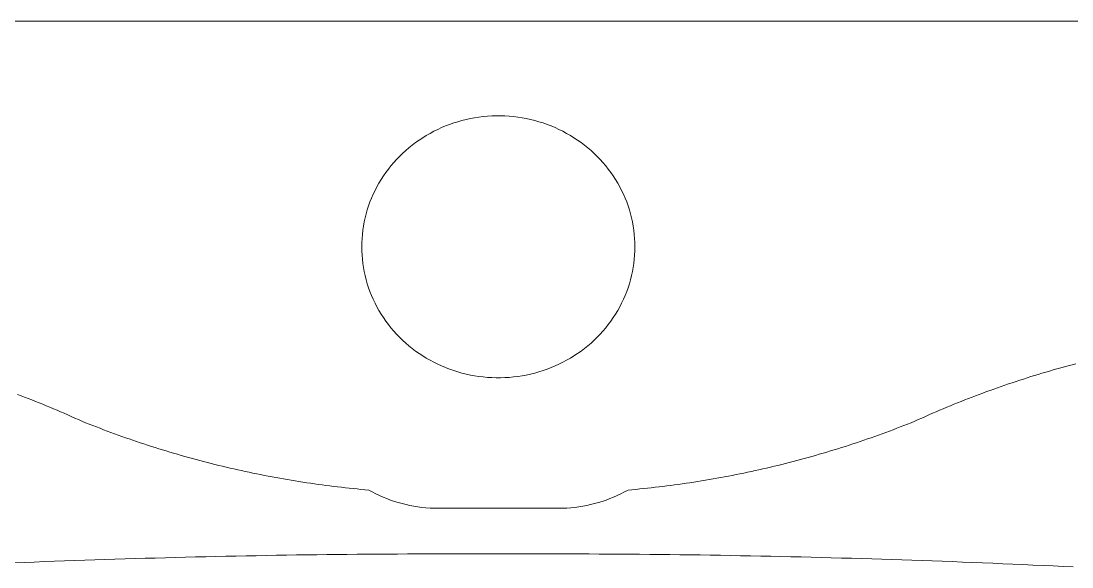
# Model space of a CAD drawing. Header units: millimetres. Extents: x -18913 to -6300, y 37 to 6279.
# Drawn here: x -8833.5 to -8587.6, y 3672.4 to 3800 of the extents above; entities that cross this region are included whole.
import ezdxf
from ezdxf.lldxf.tags import DXFTag

# ---------------------------------------------------------------- set-up
doc = ezdxf.new("R2010")
doc.units = ezdxf.units.MM
doc.header["$LTSCALE"] = 50
doc.layers.add('カタログ部品(衛生設備)', color=252, linetype='Continuous')
doc.layers.add('通り芯', color=252, linetype='Continuous')
tags = doc.linetypes.add('chain', pattern=[18.5, 12, -1.5, 3.5, -1.5]).pattern_tags.tags
tags[10:11] = [DXFTag(74, 4), DXFTag(75, 0), DXFTag(340, '0'), DXFTag(46, 1.0), DXFTag(50, 0.0), DXFTag(44, 0.0), DXFTag(45, 0.0)]
tags[8:9] = [DXFTag(74, 4), DXFTag(75, 0), DXFTag(340, '0'), DXFTag(46, 1.0), DXFTag(50, 0.0), DXFTag(44, 0.0), DXFTag(45, 0.0)]
tags[6:7] = [DXFTag(74, 4), DXFTag(75, 0), DXFTag(340, '0'), DXFTag(46, 1.0), DXFTag(50, 0.0), DXFTag(44, 0.0), DXFTag(45, 0.0)]
tags[4:5] = [DXFTag(74, 4), DXFTag(75, 0), DXFTag(340, '0'), DXFTag(46, 1.0), DXFTag(50, 0.0), DXFTag(44, 0.0), DXFTag(45, 0.0)]

# ---------------------------------------------------------------- blocks, each defined once
blk = doc.blocks.new('FcPack%d56')
at = {"layer": '通り芯', "color": 1, "linetype": 'chain', "lineweight": 13}
blk.add_line((-5993.75, 0), (6306.25, 0), dxfattribs=at)
blk = doc.blocks.new('FcPack%d161')
at = {"layer": 'カタログ部品(衛生設備)', "color": 1, "linetype": 'Continuous', "lineweight": 13}
for p, q in [((-11.4, 221.11), (-10.45, 221.44)), ((-10.45, 221.44), (-9.49, 221.74)), ((-9.49, 221.74), (-8.52, 222.02)), ((-8.52, 222.02), (-7.53, 222.26)), ((-7.53, 222.26), (-6.54, 222.48)), ((-6.54, 222.48), (-5.55, 222.66)), ((-5.55, 222.66), (-4.55, 222.81)), ((-4.55, 222.81), (-3.54, 222.94)), ((-3.54, 222.94), (-2.53, 223.03)), ((-2.53, 223.03), (-1.52, 223.09)), ((-1.52, 223.09), (-0.51, 223.12)), ((-0.51, 223.12), (0.51, 223.12)), ((0.51, 223.12), (1.52, 223.09)), ((1.52, 223.09), (2.53, 223.03)), ((2.53, 223.03), (3.54, 222.94)), ((3.54, 222.94), (4.55, 222.81)), ((4.55, 222.81), (5.55, 222.66)), ((5.55, 222.66), (6.54, 222.48)), ((6.54, 222.48), (7.53, 222.26)), ((7.53, 222.26), (8.52, 222.02)), ((8.52, 222.02), (9.49, 221.74)), ((9.49, 221.74), (10.45, 221.44)), ((10.45, 221.44), (11.4, 221.11)), ((-16.85, 218.52), (-15.98, 219.02)), ((-15.98, 219.02), (-15.09, 219.49)), ((-15.09, 219.49), (-14.19, 219.94)), ((-14.19, 219.94), (-13.28, 220.36)), ((-13.28, 220.36), (-12.35, 220.75)), ((-12.35, 220.75), (-11.4, 221.11)), ((11.4, 221.11), (12.35, 220.75)), ((12.35, 220.75), (13.28, 220.36)), ((13.28, 220.36), (14.19, 219.94)), ((14.19, 219.94), (15.09, 219.49)), ((15.09, 219.49), (15.98, 219.02)), ((15.98, 219.02), (16.85, 218.52)), ((-20.15, 216.27), (-19.35, 216.87)), ((-19.35, 216.87), (-18.54, 217.45)), ((-18.54, 217.45), (-17.7, 218)), ((-17.7, 218), (-16.85, 218.52)), ((16.85, 218.52), (17.7, 218)), ((17.7, 218), (18.54, 217.45)), ((18.54, 217.45), (19.35, 216.87)), ((19.35, 216.87), (20.15, 216.27)), ((-23.13, 213.63), (-22.42, 214.33)), ((-22.42, 214.33), (-21.68, 215)), ((-21.68, 215), (-20.93, 215.64)), ((-20.93, 215.64), (-20.15, 216.27)), ((20.15, 216.27), (20.93, 215.64)), ((20.93, 215.64), (21.68, 215)), ((21.68, 215), (22.42, 214.33)), ((22.42, 214.33), (23.13, 213.63)), ((-25.12, 211.43), (-24.48, 212.19)), ((-24.48, 212.19), (-23.82, 212.92)), ((-23.82, 212.92), (-23.13, 213.63)), ((23.13, 213.63), (23.82, 212.92)), ((23.82, 212.92), (24.48, 212.19)), ((24.48, 212.19), (25.12, 211.43)), ((-27.42, 208.23), (-26.88, 209.06)), ((-26.88, 209.06), (-26.32, 209.87)), ((-26.32, 209.87), (-25.73, 210.66)), ((-25.73, 210.66), (-25.12, 211.43)), ((25.12, 211.43), (25.73, 210.66)), ((25.73, 210.66), (26.32, 209.87)), ((26.32, 209.87), (26.88, 209.06)), ((26.88, 209.06), (27.42, 208.23)), ((-28.4, 206.53), (-27.93, 207.39)), ((-27.93, 207.39), (-27.42, 208.23)), ((27.42, 208.23), (27.93, 207.39)), ((27.93, 207.39), (28.4, 206.53)), ((-29.67, 203.88), (-29.28, 204.78)), ((-29.28, 204.78), (-28.85, 205.66)), ((-28.85, 205.66), (-28.4, 206.53)), ((28.4, 206.53), (28.85, 205.66)), ((28.85, 205.66), (29.28, 204.78)), ((29.28, 204.78), (29.67, 203.88)), ((-30.66, 201.13), (-30.36, 202.06)), ((-30.36, 202.06), (-30.03, 202.97)), ((-30.03, 202.97), (-29.67, 203.88)), ((29.67, 203.88), (30.03, 202.97)), ((30.03, 202.97), (30.36, 202.06)), ((30.36, 202.06), (30.66, 201.13)), ((-31.38, 198.3), (-31.17, 199.25)), ((-31.17, 199.25), (-30.93, 200.19)), ((-30.93, 200.19), (-30.66, 201.13)), ((30.66, 201.13), (30.93, 200.19)), ((30.93, 200.19), (31.17, 199.25)), ((31.17, 199.25), (31.38, 198.3)), ((-31.7, 196.38), (-31.56, 197.34)), ((-31.56, 197.34), (-31.38, 198.3)), ((31.38, 198.3), (31.56, 197.34)), ((31.56, 197.34), (31.7, 196.38)), ((-31.94, 193.47), (-31.89, 194.44)), ((-31.89, 194.44), (-31.81, 195.41)), ((-31.81, 195.41), (-31.7, 196.38)), ((31.7, 196.38), (31.81, 195.41)), ((31.81, 195.41), (31.89, 194.44)), ((31.89, 194.44), (31.94, 193.47)), ((-31.96, 192.5), (-31.94, 193.47)), ((-31.94, 191.53), (-31.96, 192.5)), ((31.94, 193.47), (31.96, 192.5)), ((31.96, 192.5), (31.94, 191.53)), ((-31.89, 190.56), (-31.94, 191.53)), ((-31.81, 189.59), (-31.89, 190.56)), ((-31.7, 188.62), (-31.81, 189.59)), ((31.81, 189.59), (31.7, 188.62)), ((31.89, 190.56), (31.81, 189.59)), ((31.94, 191.53), (31.89, 190.56)), ((-31.56, 187.66), (-31.7, 188.62)), ((-31.38, 186.7), (-31.56, 187.66)), ((31.56, 187.66), (31.38, 186.7)), ((31.7, 188.62), (31.56, 187.66)), ((-31.17, 185.75), (-31.38, 186.7)), ((-30.93, 184.81), (-31.17, 185.75)), ((-30.66, 183.87), (-30.93, 184.81)), ((30.93, 184.81), (30.66, 183.87)), ((31.17, 185.75), (30.93, 184.81)), ((31.38, 186.7), (31.17, 185.75)), ((-30.36, 182.94), (-30.66, 183.87)), ((-30.03, 182.03), (-30.36, 182.94)), ((-29.67, 181.12), (-30.03, 182.03)), ((30.03, 182.03), (29.67, 181.12)), ((30.36, 182.94), (30.03, 182.03)), ((30.66, 183.87), (30.36, 182.94)), ((-29.28, 180.22), (-29.67, 181.12)), ((-28.85, 179.34), (-29.28, 180.22)), ((29.28, 180.22), (28.85, 179.34)), ((29.67, 181.12), (29.28, 180.22)), ((-28.4, 178.47), (-28.85, 179.34)), ((-27.93, 177.61), (-28.4, 178.47)), ((-27.42, 176.77), (-27.93, 177.61)), ((27.93, 177.61), (27.42, 176.77)), ((28.4, 178.47), (27.93, 177.61)), ((28.85, 179.34), (28.4, 178.47)), ((-26.88, 175.94), (-27.42, 176.77)), ((-26.32, 175.13), (-26.88, 175.94)), ((-25.73, 174.34), (-26.32, 175.13)), ((26.32, 175.13), (25.73, 174.34)), ((26.88, 175.94), (26.32, 175.13)), ((27.42, 176.77), (26.88, 175.94)), ((-25.12, 173.57), (-25.73, 174.34)), ((-24.48, 172.81), (-25.12, 173.57)), ((-23.82, 172.08), (-24.48, 172.81)), ((24.48, 172.81), (23.82, 172.08)), ((25.12, 173.57), (24.48, 172.81)), ((25.73, 174.34), (25.12, 173.57)), ((-23.13, 171.37), (-23.82, 172.08)), ((-22.42, 170.67), (-23.13, 171.37)), ((-21.68, 170), (-22.42, 170.67)), ((-20.93, 169.36), (-21.68, 170)), ((21.68, 170), (20.93, 169.36)), ((22.42, 170.67), (21.68, 170)), ((23.13, 171.37), (22.42, 170.67)), ((23.82, 172.08), (23.13, 171.37)), ((-20.15, 168.73), (-20.93, 169.36)), ((-19.35, 168.13), (-20.15, 168.73)), ((-18.54, 167.55), (-19.35, 168.13)), ((-17.7, 167), (-18.54, 167.55)), ((18.54, 167.55), (17.7, 167)), ((19.35, 168.13), (18.54, 167.55)), ((20.15, 168.73), (19.35, 168.13)), ((20.93, 169.36), (20.15, 168.73)), ((-16.85, 166.48), (-17.7, 167)), ((-15.98, 165.98), (-16.85, 166.48)), ((-15.09, 165.51), (-15.98, 165.98)), ((-14.19, 165.06), (-15.09, 165.51)), ((-13.28, 164.64), (-14.19, 165.06)), ((14.19, 165.06), (13.28, 164.64)), ((15.09, 165.51), (14.19, 165.06)), ((15.98, 165.98), (15.09, 165.51)), ((16.85, 166.48), (15.98, 165.98)), ((17.7, 167), (16.85, 166.48)), ((134.22, 164.94), (133.33, 164.7)), ((135.1, 165.17), (134.22, 164.94)), ((-12.35, 164.25), (-13.28, 164.64)), ((-11.4, 163.89), (-12.35, 164.25)), ((-10.45, 163.56), (-11.4, 163.89)), ((-9.49, 163.26), (-10.45, 163.56)), ((-8.52, 162.98), (-9.49, 163.26)), ((-7.53, 162.74), (-8.52, 162.98)), ((-6.54, 162.52), (-7.53, 162.74)), ((-5.55, 162.34), (-6.54, 162.52)), ((-4.55, 162.19), (-5.55, 162.34)), ((5.55, 162.34), (4.55, 162.19)), ((6.54, 162.52), (5.55, 162.34)), ((7.53, 162.74), (6.54, 162.52)), ((8.52, 162.98), (7.53, 162.74)), ((9.49, 163.26), (8.52, 162.98)), ((10.45, 163.56), (9.49, 163.26)), ((11.4, 163.89), (10.45, 163.56)), ((12.35, 164.25), (11.4, 163.89)), ((13.28, 164.64), (12.35, 164.25)), ((125.46, 162.41), (124.59, 162.14)), ((126.33, 162.68), (125.46, 162.41)), ((127.2, 162.94), (126.33, 162.68)), ((128.07, 163.21), (127.2, 162.94)), ((128.95, 163.46), (128.07, 163.21)), ((129.82, 163.72), (128.95, 163.46)), ((130.7, 163.97), (129.82, 163.72)), ((131.58, 164.22), (130.7, 163.97)), ((132.46, 164.46), (131.58, 164.22)), ((133.33, 164.7), (132.46, 164.46)), ((-3.54, 162.06), (-4.55, 162.19)), ((-2.53, 161.97), (-3.54, 162.06)), ((-1.52, 161.91), (-2.53, 161.97)), ((-0.51, 161.88), (-1.52, 161.91)), ((0.51, 161.88), (-0.51, 161.88)), ((1.52, 161.91), (0.51, 161.88)), ((2.53, 161.97), (1.52, 161.91)), ((3.54, 162.06), (2.53, 161.97)), ((4.55, 162.19), (3.54, 162.06)), ((117.67, 159.85), (116.81, 159.55)), ((118.53, 160.15), (117.67, 159.85)), ((119.39, 160.44), (118.53, 160.15)), ((120.25, 160.73), (119.39, 160.44)), ((121.12, 161.02), (120.25, 160.73)), ((121.98, 161.31), (121.12, 161.02)), ((122.85, 161.59), (121.98, 161.31)), ((123.72, 161.87), (122.85, 161.59)), ((124.59, 162.14), (123.72, 161.87)), ((-111.68, 157.67), (-112.53, 157.99)), ((-110.83, 157.35), (-111.68, 157.67)), ((111.68, 157.67), (110.83, 157.35)), ((112.53, 157.99), (111.68, 157.67)), ((113.38, 158.31), (112.53, 157.99)), ((114.24, 158.63), (113.38, 158.31)), ((115.09, 158.94), (114.24, 158.63)), ((115.95, 159.24), (115.09, 158.94)), ((116.81, 159.55), (115.95, 159.24)), ((-109.98, 157.02), (-110.83, 157.35)), ((-109.13, 156.69), (-109.98, 157.02)), ((-108.29, 156.36), (-109.13, 156.69)), ((-107.44, 156.02), (-108.29, 156.36)), ((-106.6, 155.68), (-107.44, 156.02)), ((-105.76, 155.34), (-106.6, 155.68)), ((-104.92, 154.99), (-105.76, 155.34)), ((-104.08, 154.64), (-104.92, 154.99)), ((104.92, 154.99), (104.08, 154.64)), ((105.76, 155.34), (104.92, 154.99)), ((106.6, 155.68), (105.76, 155.34)), ((107.44, 156.02), (106.6, 155.68)), ((108.29, 156.36), (107.44, 156.02)), ((109.13, 156.69), (108.29, 156.36)), ((109.98, 157.02), (109.13, 156.69)), ((110.83, 157.35), (109.98, 157.02)), ((-103.24, 154.29), (-104.08, 154.64)), ((-102.41, 153.93), (-103.24, 154.29)), ((-101.57, 153.57), (-102.41, 153.93)), ((-100.74, 153.21), (-101.57, 153.57)), ((-99.91, 152.84), (-100.74, 153.21)), ((-99.08, 152.47), (-99.91, 152.84)), ((-98.25, 152.1), (-99.08, 152.47)), ((99.08, 152.47), (98.25, 152.1)), ((99.91, 152.84), (99.08, 152.47)), ((100.74, 153.21), (99.91, 152.84)), ((101.57, 153.57), (100.74, 153.21)), ((102.41, 153.93), (101.57, 153.57)), ((103.24, 154.29), (102.41, 153.93)), ((104.08, 154.64), (103.24, 154.29)), ((-97.42, 151.72), (-98.25, 152.1)), ((-96.58, 151.38), (-97.42, 151.72)), ((-95.74, 151.05), (-96.58, 151.38)), ((-94.89, 150.72), (-95.74, 151.05)), ((-94.05, 150.39), (-94.89, 150.72)), ((-93.2, 150.06), (-94.05, 150.39)), ((-92.35, 149.74), (-93.2, 150.06)), ((93.2, 150.06), (92.35, 149.74)), ((94.05, 150.39), (93.2, 150.06)), ((94.89, 150.72), (94.05, 150.39)), ((95.74, 151.05), (94.89, 150.72)), ((96.58, 151.38), (95.74, 151.05)), ((97.42, 151.72), (96.58, 151.38)), ((98.25, 152.1), (97.42, 151.72)), ((-91.5, 149.42), (-92.35, 149.74)), ((-90.65, 149.1), (-91.5, 149.42)), ((-89.79, 148.79), (-90.65, 149.1)), ((-88.94, 148.48), (-89.79, 148.79)), ((-88.08, 148.18), (-88.94, 148.48)), ((-87.23, 147.87), (-88.08, 148.18)), ((-86.37, 147.57), (-87.23, 147.87)), ((-85.51, 147.28), (-86.37, 147.57)), ((86.37, 147.57), (85.51, 147.28)), ((87.23, 147.87), (86.37, 147.57)), ((88.08, 148.18), (87.23, 147.87)), ((88.94, 148.48), (88.08, 148.18)), ((89.79, 148.79), (88.94, 148.48)), ((90.65, 149.1), (89.79, 148.79)), ((91.5, 149.42), (90.65, 149.1)), ((92.35, 149.74), (91.5, 149.42)), ((-84.65, 146.98), (-85.51, 147.28)), ((-83.78, 146.7), (-84.65, 146.98)), ((-82.92, 146.41), (-83.78, 146.7)), ((-82.06, 146.13), (-82.92, 146.41)), ((-81.19, 145.85), (-82.06, 146.13)), ((-80.32, 145.57), (-81.19, 145.85)), ((-79.45, 145.3), (-80.32, 145.57)), ((-78.59, 145.03), (-79.45, 145.3)), ((79.45, 145.3), (78.59, 145.03)), ((80.32, 145.57), (79.45, 145.3)), ((81.19, 145.85), (80.32, 145.57)), ((82.06, 146.13), (81.19, 145.85)), ((82.92, 146.41), (82.06, 146.13)), ((83.78, 146.7), (82.92, 146.41)), ((84.65, 146.98), (83.78, 146.7)), ((85.51, 147.28), (84.65, 146.98)), ((-77.71, 144.77), (-78.59, 145.03)), ((-76.84, 144.5), (-77.71, 144.77)), ((-75.97, 144.24), (-76.84, 144.5)), ((-75.1, 143.99), (-75.97, 144.24)), ((-74.22, 143.74), (-75.1, 143.99)), ((-73.35, 143.49), (-74.22, 143.74)), ((-72.47, 143.24), (-73.35, 143.49)), ((-71.59, 143), (-72.47, 143.24)), ((-70.71, 142.76), (-71.59, 143)), ((-69.83, 142.53), (-70.71, 142.76)), ((70.71, 142.76), (69.83, 142.53)), ((71.59, 143), (70.71, 142.76)), ((72.47, 143.24), (71.59, 143)), ((73.35, 143.49), (72.47, 143.24)), ((74.22, 143.74), (73.35, 143.49)), ((75.1, 143.99), (74.22, 143.74)), ((75.97, 144.24), (75.1, 143.99)), ((76.84, 144.5), (75.97, 144.24)), ((77.71, 144.77), (76.84, 144.5)), ((78.59, 145.03), (77.71, 144.77)), ((-68.95, 142.3), (-69.83, 142.53)), ((-68.07, 142.07), (-68.95, 142.3)), ((-67.19, 141.84), (-68.07, 142.07)), ((-66.3, 141.62), (-67.19, 141.84)), ((-65.42, 141.4), (-66.3, 141.62)), ((-64.53, 141.19), (-65.42, 141.4)), ((-63.65, 140.98), (-64.53, 141.19)), ((-62.76, 140.77), (-63.65, 140.98)), ((-61.87, 140.57), (-62.76, 140.77)), ((-60.98, 140.37), (-61.87, 140.57)), ((-60.09, 140.17), (-60.98, 140.37)), ((-59.2, 139.98), (-60.09, 140.17)), ((60.09, 140.17), (59.2, 139.98)), ((60.98, 140.37), (60.09, 140.17)), ((61.87, 140.57), (60.98, 140.37)), ((62.76, 140.77), (61.87, 140.57)), ((63.65, 140.98), (62.76, 140.77)), ((64.53, 141.19), (63.65, 140.98)), ((65.42, 141.4), (64.53, 141.19)), ((66.3, 141.62), (65.42, 141.4)), ((67.19, 141.84), (66.3, 141.62)), ((68.07, 142.07), (67.19, 141.84)), ((68.95, 142.3), (68.07, 142.07)), ((69.83, 142.53), (68.95, 142.3)), ((-58.31, 139.79), (-59.2, 139.98)), ((-57.42, 139.6), (-58.31, 139.79)), ((-56.52, 139.42), (-57.42, 139.6)), ((-55.63, 139.24), (-56.52, 139.42)), ((-54.73, 139.06), (-55.63, 139.24)), ((-53.84, 138.89), (-54.73, 139.06)), ((-52.94, 138.72), (-53.84, 138.89)), ((-52.04, 138.55), (-52.94, 138.72)), ((-51.15, 138.39), (-52.04, 138.55)), ((-50.25, 138.23), (-51.15, 138.39)), ((-49.35, 138.08), (-50.25, 138.23)), ((-48.45, 137.92), (-49.35, 138.08)), ((-47.55, 137.78), (-48.45, 137.92)), ((-46.65, 137.63), (-47.55, 137.78)), ((47.55, 137.78), (46.65, 137.63)), ((48.45, 137.92), (47.55, 137.78)), ((49.35, 138.08), (48.45, 137.92)), ((50.25, 138.23), (49.35, 138.08)), ((51.15, 138.39), (50.25, 138.23)), ((52.04, 138.55), (51.15, 138.39)), ((52.94, 138.72), (52.04, 138.55)), ((53.84, 138.89), (52.94, 138.72)), ((54.73, 139.06), (53.84, 138.89)), ((55.63, 139.24), (54.73, 139.06)), ((56.52, 139.42), (55.63, 139.24)), ((57.42, 139.6), (56.52, 139.42)), ((58.31, 139.79), (57.42, 139.6)), ((59.2, 139.98), (58.31, 139.79)), ((-45.75, 137.49), (-46.65, 137.63)), ((-44.84, 137.35), (-45.75, 137.49)), ((-43.94, 137.22), (-44.84, 137.35)), ((-43.04, 137.09), (-43.94, 137.22)), ((-42.13, 136.96), (-43.04, 137.09)), ((-41.23, 136.84), (-42.13, 136.96)), ((-40.33, 136.72), (-41.23, 136.84)), ((-39.42, 136.6), (-40.33, 136.72)), ((-38.51, 136.49), (-39.42, 136.6)), ((-37.61, 136.38), (-38.51, 136.49)), ((-36.7, 136.27), (-37.61, 136.38)), ((-35.79, 136.17), (-36.7, 136.27)), ((-34.89, 136.07), (-35.79, 136.17)), ((-33.98, 135.97), (-34.89, 136.07)), ((-33.07, 135.88), (-33.98, 135.97)), ((-32.16, 135.79), (-33.07, 135.88)), ((-31.25, 135.71), (-32.16, 135.79)), ((-30.34, 135.63), (-31.25, 135.71)), ((-29.52, 135.18), (-30.34, 135.63)), ((30.34, 135.63), (29.52, 135.18)), ((31.25, 135.71), (30.34, 135.63)), ((32.16, 135.79), (31.25, 135.71)), ((33.07, 135.88), (32.16, 135.79)), ((33.98, 135.97), (33.07, 135.88)), ((34.89, 136.07), (33.98, 135.97)), ((35.79, 136.17), (34.89, 136.07)), ((36.7, 136.27), (35.79, 136.17)), ((37.61, 136.38), (36.7, 136.27)), ((38.51, 136.49), (37.61, 136.38)), ((39.42, 136.6), (38.51, 136.49)), ((40.33, 136.72), (39.42, 136.6)), ((41.23, 136.84), (40.33, 136.72)), ((42.13, 136.96), (41.23, 136.84)), ((43.04, 137.09), (42.13, 136.96)), ((43.94, 137.22), (43.04, 137.09)), ((44.84, 137.35), (43.94, 137.22)), ((45.75, 137.49), (44.84, 137.35)), ((46.65, 137.63), (45.75, 137.49)), ((-28.68, 134.75), (-29.52, 135.18)), ((-27.84, 134.35), (-28.68, 134.75)), ((-26.97, 133.97), (-27.84, 134.35)), ((-26.1, 133.62), (-26.97, 133.97)), ((-25.22, 133.29), (-26.1, 133.62)), ((-24.33, 132.99), (-25.22, 133.29)), ((-23.43, 132.71), (-24.33, 132.99)), ((24.33, 132.99), (23.43, 132.71)), ((25.22, 133.29), (24.33, 132.99)), ((26.1, 133.62), (25.22, 133.29)), ((26.97, 133.97), (26.1, 133.62)), ((27.84, 134.35), (26.97, 133.97)), ((28.68, 134.75), (27.84, 134.35)), ((29.52, 135.18), (28.68, 134.75)), ((-22.52, 132.46), (-23.43, 132.71)), ((-21.6, 132.23), (-22.52, 132.46)), ((-20.68, 132.03), (-21.6, 132.23)), ((-19.75, 131.86), (-20.68, 132.03)), ((-18.81, 131.71), (-19.75, 131.86)), ((-17.88, 131.59), (-18.81, 131.71)), ((-16.93, 131.5), (-17.88, 131.59)), ((-15.99, 131.43), (-16.93, 131.5)), ((-15.04, 131.39), (-15.99, 131.43)), ((-14.1, 131.37), (-15.04, 131.39)), ((14.1, 131.37), (-14.1, 131.37)), ((15.04, 131.39), (14.1, 131.37)), ((15.99, 131.43), (15.04, 131.39)), ((16.93, 131.5), (15.99, 131.43)), ((17.88, 131.59), (16.93, 131.5)), ((18.81, 131.71), (17.88, 131.59)), ((19.75, 131.86), (18.81, 131.71)), ((20.68, 132.03), (19.75, 131.86)), ((21.6, 132.23), (20.68, 132.03)), ((22.52, 132.46), (21.6, 132.23)), ((23.43, 132.71), (22.52, 132.46)), ((-42.5, 120.51), (-44.86, 120.48)), ((-40.14, 120.54), (-42.5, 120.51)), ((-37.78, 120.57), (-40.14, 120.54)), ((-35.42, 120.59), (-37.78, 120.57)), ((-33.05, 120.61), (-35.42, 120.59)), ((-30.69, 120.63), (-33.05, 120.61)), ((-28.33, 120.65), (-30.69, 120.63)), ((-25.97, 120.67), (-28.33, 120.65)), ((-23.61, 120.68), (-25.97, 120.67)), ((-21.25, 120.69), (-23.61, 120.68)), ((-18.89, 120.7), (-21.25, 120.69)), ((-16.53, 120.71), (-18.89, 120.7)), ((-14.17, 120.71), (-16.53, 120.71)), ((-11.81, 120.72), (-14.17, 120.71)), ((-9.44, 120.72), (-11.81, 120.72)), ((-7.08, 120.71), (-9.44, 120.72)), ((-4.72, 120.71), (-7.08, 120.71)), ((-2.36, 120.7), (-4.72, 120.71)), ((0, 120.7), (-2.36, 120.7)), ((2.36, 120.7), (0, 120.7)), ((4.72, 120.71), (2.36, 120.7)), ((7.08, 120.71), (4.72, 120.71)), ((9.44, 120.72), (7.08, 120.71)), ((11.81, 120.72), (9.44, 120.72)), ((14.17, 120.71), (11.81, 120.72)), ((16.53, 120.71), (14.17, 120.71)), ((18.89, 120.7), (16.53, 120.71)), ((21.25, 120.69), (18.89, 120.7)), ((23.61, 120.68), (21.25, 120.69)), ((25.97, 120.67), (23.61, 120.68)), ((28.33, 120.65), (25.97, 120.67)), ((30.69, 120.63), (28.33, 120.65)), ((33.05, 120.61), (30.69, 120.63)), ((35.42, 120.59), (33.05, 120.61)), ((37.78, 120.57), (35.42, 120.59)), ((40.14, 120.54), (37.78, 120.57)), ((42.5, 120.51), (40.14, 120.54)), ((44.86, 120.48), (42.5, 120.51)), ((-110.94, 118.7), (-113.3, 118.61)), ((-108.58, 118.8), (-110.94, 118.7)), ((-106.22, 118.89), (-108.58, 118.8)), ((-103.86, 118.98), (-106.22, 118.89)), ((-101.5, 119.06), (-103.86, 118.98)), ((-99.14, 119.15), (-101.5, 119.06)), ((-96.78, 119.23), (-99.14, 119.15)), ((-94.43, 119.31), (-96.78, 119.23)), ((-92.07, 119.39), (-94.43, 119.31)), ((-89.71, 119.46), (-92.07, 119.39)), ((-87.35, 119.54), (-89.71, 119.46)), ((-84.99, 119.61), (-87.35, 119.54)), ((-82.63, 119.68), (-84.99, 119.61)), ((-80.27, 119.74), (-82.63, 119.68)), ((-77.91, 119.81), (-80.27, 119.74)), ((-75.55, 119.87), (-77.91, 119.81)), ((-73.19, 119.93), (-75.55, 119.87)), ((-70.83, 119.99), (-73.19, 119.93)), ((-68.47, 120.04), (-70.83, 119.99)), ((-66.1, 120.1), (-68.47, 120.04)), ((-63.74, 120.15), (-66.1, 120.1)), ((-61.38, 120.2), (-63.74, 120.15)), ((-59.02, 120.24), (-61.38, 120.2)), ((-56.66, 120.29), (-59.02, 120.24)), ((-54.3, 120.33), (-56.66, 120.29)), ((-51.94, 120.37), (-54.3, 120.33)), ((-49.58, 120.41), (-51.94, 120.37)), ((-47.22, 120.45), (-49.58, 120.41)), ((-44.86, 120.48), (-47.22, 120.45)), ((47.22, 120.45), (44.86, 120.48)), ((49.58, 120.41), (47.22, 120.45)), ((51.94, 120.37), (49.58, 120.41)), ((54.3, 120.33), (51.94, 120.37)), ((56.66, 120.29), (54.3, 120.33)), ((59.02, 120.24), (56.66, 120.29)), ((61.38, 120.2), (59.02, 120.24)), ((63.74, 120.15), (61.38, 120.2)), ((66.1, 120.1), (63.74, 120.15)), ((68.47, 120.04), (66.1, 120.1)), ((70.83, 119.99), (68.47, 120.04)), ((73.19, 119.93), (70.83, 119.99)), ((75.55, 119.87), (73.19, 119.93)), ((77.91, 119.81), (75.55, 119.87)), ((80.27, 119.74), (77.91, 119.81)), ((82.63, 119.68), (80.27, 119.74)), ((84.99, 119.61), (82.63, 119.68)), ((87.35, 119.54), (84.99, 119.61)), ((89.71, 119.46), (87.35, 119.54)), ((92.07, 119.39), (89.71, 119.46)), ((94.43, 119.31), (92.07, 119.39)), ((96.78, 119.23), (94.43, 119.31)), ((99.14, 119.15), (96.78, 119.23)), ((101.5, 119.06), (99.14, 119.15)), ((103.86, 118.98), (101.5, 119.06)), ((106.22, 118.89), (103.86, 118.98)), ((108.58, 118.8), (106.22, 118.89)), ((110.94, 118.7), (108.58, 118.8)), ((113.3, 118.61), (110.94, 118.7)), ((115.66, 118.51), (113.3, 118.61)), ((118.02, 118.41), (115.66, 118.51)), ((120.38, 118.31), (118.02, 118.41)), ((122.73, 118.21), (120.38, 118.31)), ((125.09, 118.1), (122.73, 118.21)), ((127.45, 117.99), (125.09, 118.1)), ((129.81, 117.88), (127.45, 117.99)), ((132.17, 117.77), (129.81, 117.88)), ((134.53, 117.65), (132.17, 117.77))]:
    blk.add_line(p, q, dxfattribs=at)

msp = doc.modelspace()

# ---------------------------------------------------------------- block references
at = {"layer": 'カタログ部品(衛生設備)', "color": 1, "linetype": 'Continuous', "lineweight": 13}
msp.add_blockref('FcPack%d161', (-8721.822, 3554.727), dxfattribs=at)
at = {"layer": '通り芯', "color": 2, "linetype": 'Continuous', "lineweight": 13}
msp.add_blockref('FcPack%d56', (-12606.25, 3800), dxfattribs=at)

doc.saveas('drawing.dxf')
